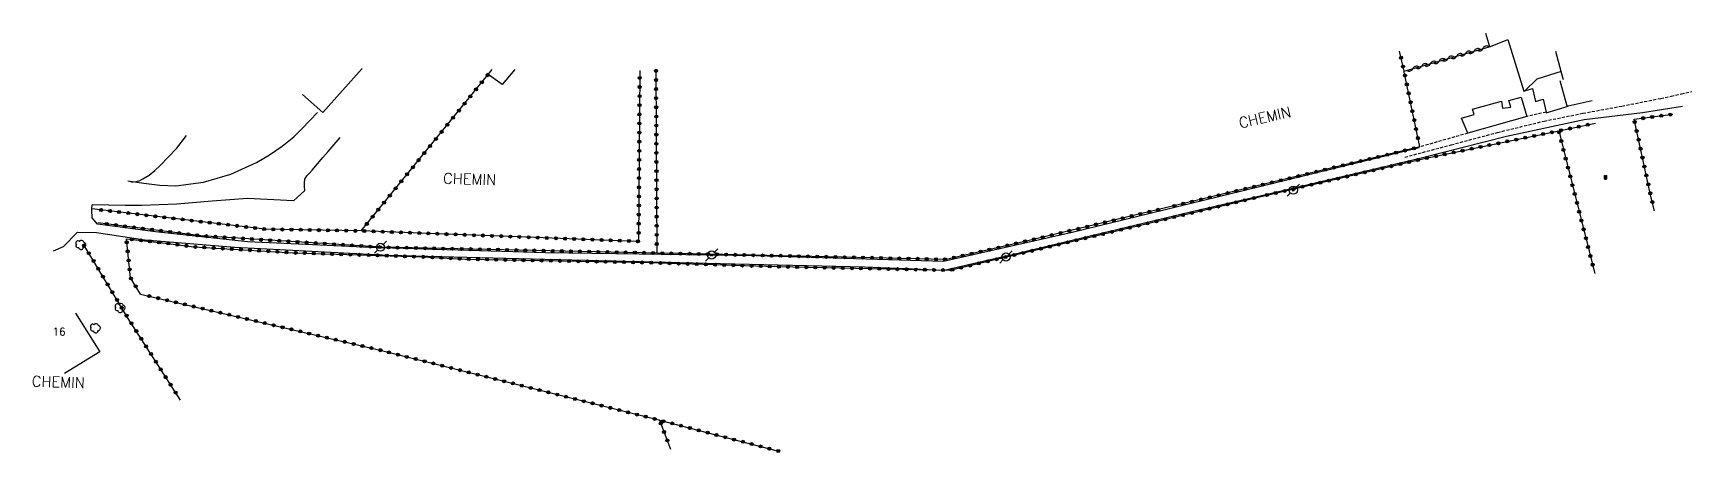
# Model space of a CAD drawing. Header units: millimetres. Extents: x 147003 to 147977, y 131000 to 131734.
# Drawn here: x 147479.6 to 147752.2, y 131302.1 to 131371.2 of the extents above; entities that cross this region are included whole.
import ezdxf
from ezdxf.enums import TextEntityAlignment as Align

# ---------------------------------------------------------------- set-up
doc = ezdxf.new("R2010")
doc.units = ezdxf.units.MM
doc.linetypes.add('DASHED', pattern=[0.75, 0.5, -0.25])
doc.layers.get('0').update_dxf_attribs({"linetype": 'CONTINUOUS'})
for name, color, linetype in [('W0014', 7, 'CONTINUOUS'), ('W0017', 7, 'CONTINUOUS'), ('W0070', 7, 'DASHED'), ('W0071', 7, 'CONTINUOUS'), ('W0101', 7, 'CONTINUOUS'), ('W0104', 1, 'CONTINUOUS'), ('W0112', 1, 'DASHED'), ('W0211', 2, 'CONTINUOUS'), ('W0300', 7, 'CONTINUOUS'), ('W0310', 3, 'CONTINUOUS'), ('W0323', 7, 'CONTINUOUS'), ('W0401', 7, 'CONTINUOUS'), ('W0473', 7, 'CONTINUOUS'), ('W0989', 7, 'CONTINUOUS'), ('W0991', 7, 'CONTINUOUS')]:
    doc.layers.add(name, color=color, linetype=linetype)
doc.styles.get("Standard").update_dxf_attribs({"font": 'romans.shx', "width": 0.85})

# ---------------------------------------------------------------- blocks, each defined once
blk = doc.blocks.new('T473')
for p, q in [((-0.166667, 0.166667), (0.166667, -0.166667)), ((-0.166667, -0.166667), (0.166667, 0.166667)), ((0.500001, 0.500001), (1.000002, 1.000002)), ((-1.000002, -1.000002), (-0.500001, -0.500001))]:
    blk.add_line(p, q)
blk.add_ellipse((0, 0), major_axis=(0.471405, 0.471405), ratio=1, start_param=5.4977871438, end_param=11.780972451)
blk = doc.blocks.new('T300')
for p, q in [((-0.8, 0.51), (-0.86, 0.34)), ((-0.86, 0.34), (-0.86, 0.17)), ((-0.86, 0.17), (-0.74, 0.06)), ((-0.69, 0.63), (-0.8, 0.51)), ((-0.8, -0.06), (-0.74, 0.06)), ((-0.74, 0.06), (-0.69, 0.11)), ((-0.57, 0.69), (-0.69, 0.63)), ((-0.46, 0.69), (-0.57, 0.69)), ((-0.29, 0.63), (-0.46, 0.69)), ((-0.29, 0.63), (-0.17, 0.74)), ((-0.23, 0.57), (-0.29, 0.63)), ((-0.17, 0.74), (-0.06, 0.8)), ((-0.06, 0.8), (0.06, 0.8)), ((0.06, 0.8), (0.23, 0.74)), ((0.23, 0.74), (0.34, 0.63)), ((0.34, 0.63), (0.4, 0.51)), ((0.46, 0.46), (0.34, 0.46)), ((0.4, 0.51), (0.4, 0.46)), ((0.57, 0.4), (0.46, 0.46)), ((0.57, 0.4), (0.69, 0.29)), ((0.69, 0.29), (0.74, 0.17)), ((0.74, 0.06), (0.69, -0.17)), ((0.74, 0.17), (0.74, 0.06)), ((-0.8, -0.17), (-0.8, -0.06)), ((-0.8, -0.23), (-0.8, -0.17)), ((-0.74, -0.34), (-0.8, -0.23)), ((-0.69, -0.4), (-0.74, -0.34)), ((-0.51, -0.46), (-0.69, -0.4)), ((-0.4, -0.46), (-0.51, -0.46)), ((-0.4, -0.46), (-0.34, -0.46)), ((-0.34, -0.46), (-0.34, -0.4)), ((-0.34, -0.51), (-0.34, -0.46)), ((-0.29, -0.63), (-0.34, -0.51)), ((-0.17, -0.74), (-0.29, -0.63)), ((-0.06, -0.8), (-0.17, -0.74)), ((0.06, -0.8), (-0.06, -0.8)), ((0.17, -0.74), (0.06, -0.8)), ((0.23, -0.69), (0.17, -0.74)), ((0.29, -0.46), (0.23, -0.46)), ((0.29, -0.63), (0.23, -0.69)), ((0.46, -0.4), (0.29, -0.46)), ((0.34, -0.51), (0.29, -0.63)), ((0.34, -0.51), (0.34, -0.46)), ((0.57, -0.34), (0.46, -0.4)), ((0.63, -0.29), (0.57, -0.34)), ((0.69, -0.17), (0.63, -0.29))]:
    blk.add_line(p, q)
blk = doc.blocks.new('T401')
for p, q in [((-0.3, 0.3), (0, 0.3)), ((-0.3, -0.25), (-0.3, 0.3)), ((-0.3, 0.15), (0, 0.15)), ((-0.3, 0), (0, 0)), ((0, 0.3), (0, -0.25)), ((-0.3, -0.15), (0, -0.15)), ((-0.3, -0.25), (-0.3, -0.3)), ((-0.3, -0.3), (0, -0.3)), ((0, -0.3), (0, -0.25))]:
    blk.add_line(p, q)
blk = doc.blocks.new('t323o')
at = {"color": 0, "linetype": 'Continuous'}
for radius in [0.25, 0.15]:
    blk.add_circle((0, 0), radius, dxfattribs=at)
blk = doc.blocks.new('t310o')
at = {"color": 0, "linetype": 'Continuous'}
for centre, start, end in [((-0.5, 0.38), 216.8699, 323.1304), ((0.5, -0.37), 36.8699, 143.1303)]:
    blk.add_arc(centre, 0.625, start, end, dxfattribs=at)

msp = doc.modelspace()

# ---------------------------------------------------------------- linework, layer by layer
at = {"layer": 'W0014'}
msp.add_lwpolyline([(147482.91, 131335.36), (147484.55, 131336.1), (147486.82, 131338.43)], dxfattribs=at)
at = {"layer": 'W0017'}
for points in [[(147495.12, 131346.88), (147497.76, 131346.54), (147500.4, 131346.19), (147503.02, 131346.09), (147507.58, 131346.68), (147512.07, 131348), (147516.28, 131349.9), (147518.42, 131351.15), (147520.48, 131352.58), (147522.42, 131354.15), (147523.75, 131355.43), (147525.02, 131356.8), (147526.29, 131358.16)], [(147524.23, 131345.32), (147524.19, 131345.95), (147524.15, 131346.59), (147524.24, 131347.17), (147524.55, 131347.7), (147524.98, 131348.18), (147525.42, 131348.66), (147526.29, 131349.7), (147527.17, 131350.73), (147528.06, 131351.75), (147528.72, 131352.5), (147529.38, 131353.26), (147530.03, 131354.01)], [(147524.23, 131345.32), (147522.33, 131343.58), (147514.8, 131343.99), (147509, 131343.53), (147503.2, 131343.07), (147497.39, 131342.83), (147494.69, 131342.85), (147491.99, 131342.91), (147489.28, 131342.97)]]:
    msp.add_lwpolyline(points, dxfattribs=at)
at = {"layer": 'W0070'}
msp.add_lwpolyline([(147705.08, 131350.8), (147712.69, 131352.83), (147720.3, 131354.86), (147727.95, 131356.73), (147734.34, 131358.02), (147740.75, 131359.2), (147747.15, 131360.47), (147748.85, 131360.84), (147750.54, 131361.22), (147752.24, 131361.6)], dxfattribs=at)
at = {"layer": 'W0071'}
for points in [[(147678.47, 131343.77), (147707.33, 131350.6), (147721.8, 131354.23), (147734.56, 131356.97), (147744.11, 131358.16), (147750.71, 131359.17)], [(147707.39, 131352.35), (147676.44, 131344.76)], [(147486.82, 131338.43), (147489.95, 131338.37), (147497.92, 131337.19), (147512.72, 131335.96), (147538.04, 131334.66), (147563.65, 131334.03), (147592.58, 131333.31), (147616.3, 131332.72), (147629.33, 131332.21), (147641.43, 131334.99), (147669.59, 131341.73), (147681.99, 131344.6)], [(147676.44, 131344.76), (147650.39, 131338.38), (147629.23, 131333.62), (147598.43, 131334.55), (147563.76, 131335.03), (147535.02, 131335.9), (147514.81, 131336.86), (147499.65, 131338.51), (147490.14, 131339.78), (147489.26, 131340.83), (147489.2, 131342.08), (147489.22, 131342.28), (147489.28, 131342.97)]]:
    msp.add_lwpolyline(points, dxfattribs=at)
at = {"layer": 'W0101'}
for points in [[(147731.15, 131363.52), (147730.77, 131364.88), (147729.87, 131368.17)], [(147533.63, 131365.38), (147527.16, 131358.12)], [(147735.83, 131360.09), (147731.9, 131359.21), (147731.73, 131359.17), (147730.57, 131363.37), (147730.57, 131363.37)], [(147527.16, 131358.12), (147527.16, 131358.12), (147523.84, 131361.13)], [(147486.49, 131325.12), (147486.49, 131325.12), (147490.49, 131318.78), (147484.72, 131315.21)]]:
    msp.add_lwpolyline(points, dxfattribs=at)
at = {"layer": 'W0104'}
for points in [[(147718.31, 131371.2), (147719, 131368.98), (147719.15, 131369.03), (147721.98, 131370.14), (147724.62, 131361.64), (147724.81, 131361.7), (147726.06, 131362.09), (147726.52, 131359.93), (147727.82, 131360.34), (147728.27, 131358.22), (147728.3, 131358.09), (147731.9, 131359.21)], [(147558.73, 131365.2), (147556.66, 131362.74), (147554.15, 131364.58)], [(147730.77, 131364.88), (147726.78, 131363.64), (147724.81, 131361.7)]]:
    msp.add_lwpolyline(points, dxfattribs=at)
msp.add_lwpolyline([(147724.18, 131360.67), (147725.09, 131357.5), (147715.42, 131354.73), (147714.36, 131357.21), (147716.45, 131357.81), (147716.21, 131358.67), (147720.95, 131360.03), (147721.1, 131358.87), (147722.49, 131359.04), (147722.18, 131360.1)], close=True, dxfattribs=at)
at = {"layer": 'W0112'}
for points in [[(147728.27, 131358.22), (147725.09, 131357.5)], [(147715.42, 131354.73), (147707.51, 131352.48)]]:
    msp.add_lwpolyline(points, dxfattribs=at)
at = {"layer": 'W0211'}
msp.add_lwpolyline([(147495.12, 131346.88), (147495.41, 131346.82), (147495.7, 131346.75), (147495.99, 131346.72), (147496.54, 131346.79), (147497.08, 131346.98), (147497.61, 131347.2), (147498.62, 131347.81), (147499.54, 131348.59), (147500.43, 131349.4), (147503.17, 131352.25), (147504.75, 131354.35)], dxfattribs=at)
at = {"layer": 'W0310'}
msp.add_lwpolyline([(147704.94, 131364.93), (147719.15, 131369.03)], dxfattribs=at)
at = {"layer": 'W0323'}
for points in [[(147707.51, 131352.48), (147704.97, 131364.8), (147704.94, 131364.93), (147704.2, 131368.25)], [(147533.47, 131338.65), (147555.03, 131365.23)], [(147579.28, 131365.05), (147579.09, 131336.93), (147533.47, 131338.65), (147517.67, 131338.95), (147489.22, 131342.28)], [(147581.95, 131365.04), (147582.09, 131335)], [(147742.75, 131357.02), (147749.1, 131357.86)], [(147746.12, 131341.94), (147745.52, 131344.31), (147742.75, 131357.02)], [(147680.93, 131344.22), (147708.04, 131350.52), (147730.35, 131355.13), (147736.38, 131356.38)], [(147730.35, 131355.13), (147736.29, 131331.63)], [(147707.51, 131352.48), (147665.7, 131342.43)], [(147497.19, 131328.27), (147495.55, 131330.95), (147494.88, 131337.36), (147501.32, 131336.64), (147505.99, 131336.04), (147522.22, 131335.07), (147543.54, 131334.39), (147550.63, 131334.03), (147580.91, 131333.44), (147601.87, 131332.78), (147630.26, 131332.18), (147655.55, 131338.17), (147680.93, 131344.22)], [(147665.7, 131342.43), (147642.39, 131336.87), (147629.65, 131333.96), (147585.55, 131334.93), (147582.09, 131335), (147536.81, 131335.97), (147507.1, 131337.85), (147490.17, 131339.98)], [(147503.76, 131310.79), (147495.08, 131324.42), (147487.88, 131336.35)], [(147497.19, 131328.27), (147536.63, 131319.02), (147582.42, 131307.54), (147582.53, 131307.51), (147602.1, 131302.42)], [(147582.53, 131307.51), (147584.34, 131302.76)]]:
    msp.add_lwpolyline(points, dxfattribs=at)

# ---------------------------------------------------------------- block references
at = {"layer": 'W0300', "rotation": 359.9999899820874}
for p in [(147487.43, 131336.34), (147493.88, 131325.96), (147489.84, 131322.64)]:
    msp.add_blockref('T300', p, dxfattribs=at)
at = {"layer": 'W0310', "rotation": 16.09282094695158}
for p in [(147713.59, 131367.43), (147715.03, 131367.85), (147716.47, 131368.26), (147717.91, 131368.68), (147706.38, 131365.35), (147707.82, 131365.77), (147709.26, 131366.18), (147710.71, 131366.6), (147712.15, 131367.01)]:
    msp.add_blockref('t310o', p, dxfattribs=at)
at = {"layer": 'W0323'}
for p, rotation in [((147581.95, 131365), 270.2583902853885), ((147704.45, 131367.16), 102.5447023157087), ((147704.77, 131365.7), 102.5447023157087), ((147553.32, 131363.11), 50.94313795291964), ((147554.26, 131364.28), 50.94313795291964), ((147579.26, 131362.34), 269.615059049876), ((147579.27, 131363.84), 269.615059049876), ((147581.96, 131363.5), 270.2583902853885), ((147705.09, 131364.23), 101.6207758209332), ((147705.39, 131362.76), 101.6207758209332), ((147550.48, 131359.62), 50.94313795291964), ((147551.43, 131360.78), 50.94313795291964), ((147552.37, 131361.95), 50.94313795291964), ((147579.25, 131360.84), 269.615059049876), ((147581.97, 131362), 270.2583902853885), ((147581.97, 131360.5), 270.2583902853885), ((147705.69, 131361.29), 101.6207758209332), ((147706, 131359.82), 101.6207758209332), ((147548.59, 131357.29), 50.94313795291964), ((147549.54, 131358.45), 50.94313795291964), ((147579.23, 131357.84), 269.615059049876), ((147579.24, 131359.34), 269.615059049876), ((147581.98, 131359), 270.2583902853885), ((147581.99, 131357.5), 270.2583902853885), ((147706.3, 131358.35), 101.6207758209332), ((147706.6, 131356.88), 101.6207758209332), ((147744.24, 131357.21), 7.591096081520389), ((147745.72, 131357.41), 7.591096081520389), ((147747.21, 131357.61), 7.591096081520389), ((147748.7, 131357.81), 7.591096081520389), ((147546.7, 131354.96), 50.94313795291964), ((147547.65, 131356.12), 50.94313795291964), ((147579.21, 131354.84), 269.615059049876), ((147579.22, 131356.34), 269.615059049876), ((147581.99, 131356), 270.2583902853885), ((147582, 131354.5), 270.2583902853885), ((147706.9, 131355.41), 101.6207758209332), ((147707.2, 131353.94), 101.6207758209332), ((147724.85, 131353.99), 11.66711377006083), ((147726.32, 131354.3), 11.66711377006083), ((147727.79, 131354.6), 11.66711377006083), ((147729.25, 131354.9), 11.66711377006083), ((147730.41, 131354.9), 284.1969697482789), ((147730.72, 131355.21), 11.66926903038592), ((147732.19, 131355.51), 11.66926903038592), ((147733.66, 131355.81), 11.66926903038592), ((147735.13, 131356.12), 11.66926903038592), ((147742.85, 131356.58), 102.3055890816849), ((147743.17, 131355.11), 102.3055890816849), ((147543.87, 131351.47), 50.94313795291964), ((147544.81, 131352.63), 50.94313795291964), ((147545.76, 131353.8), 50.94313795291964), ((147579.19, 131351.84), 269.615059049876), ((147579.2, 131353.34), 269.615059049876), ((147582.01, 131353), 270.2583902853885), ((147582.01, 131351.5), 270.2583902853885), ((147702.16, 131351.19), 193.5155839348385), ((147703.62, 131351.54), 193.5155839348385), ((147705.08, 131351.89), 193.5155839348385), ((147706.54, 131352.24), 193.5155839348385), ((147711.63, 131351.26), 11.66711377006083), ((147713.1, 131351.57), 11.66711377006083), ((147714.56, 131351.87), 11.66711377006083), ((147716.03, 131352.17), 11.66711377006083), ((147717.5, 131352.48), 11.66711377006083), ((147718.97, 131352.78), 11.66711377006083), ((147720.44, 131353.08), 11.66711377006083), ((147721.91, 131353.39), 11.66711377006083), ((147723.38, 131353.69), 11.66711377006083), ((147730.78, 131353.45), 284.1969697482789), ((147731.14, 131351.99), 284.1969697482789), ((147743.49, 131353.65), 102.3055890816849), ((147743.81, 131352.18), 102.3055890816849), ((147541.98, 131349.14), 50.94313795291964), ((147542.92, 131350.3), 50.94313795291964), ((147579.17, 131348.84), 269.615059049876), ((147579.18, 131350.34), 269.615059049876), ((147582.02, 131350), 270.2583902853885), ((147582.03, 131348.5), 270.2583902853885), ((147691.95, 131348.74), 193.5155839348385), ((147693.41, 131349.09), 193.5155839348385), ((147694.87, 131349.44), 193.5155839348385), ((147696.33, 131349.79), 193.5155839348385), ((147697.79, 131350.14), 193.5155839348385), ((147699.24, 131350.49), 193.5155839348385), ((147699.92, 131348.63), 13.0948763601256), ((147700.7, 131350.84), 193.5155839348385), ((147701.38, 131348.97), 13.0948763601256), ((147702.84, 131349.31), 13.0948763601256), ((147704.3, 131349.65), 13.0948763601256), ((147705.76, 131349.99), 13.0948763601256), ((147707.22, 131350.33), 13.0948763601256), ((147708.69, 131350.66), 11.66711377006083), ((147710.16, 131350.96), 11.66711377006083), ((147731.51, 131350.54), 284.1969697482789), ((147731.88, 131349.08), 284.1969697482789), ((147744.13, 131350.72), 102.3055890816849), ((147744.44, 131349.25), 102.3055890816849), ((147540.08, 131346.81), 50.94313795291964), ((147541.03, 131347.97), 50.94313795291964), ((147579.15, 131345.84), 269.615059049876), ((147579.16, 131347.34), 269.615059049876), ((147582.03, 131347), 270.2583902853885), ((147680.28, 131345.93), 193.5155839348385), ((147681.74, 131346.28), 193.5155839348385), ((147683.2, 131346.63), 193.5155839348385), ((147684.66, 131346.98), 193.5155839348385), ((147686.12, 131347.33), 193.5155839348385), ((147687.58, 131347.68), 193.5155839348385), ((147688.23, 131345.92), 13.0948763601256), ((147689.03, 131348.04), 193.5155839348385), ((147689.69, 131346.26), 13.0948763601256), ((147690.49, 131348.39), 193.5155839348385), ((147691.15, 131346.59), 13.0948763601256), ((147692.61, 131346.93), 13.0948763601256), ((147694.07, 131347.27), 13.0948763601256), ((147695.54, 131347.61), 13.0948763601256), ((147697, 131347.95), 13.0948763601256), ((147698.46, 131348.29), 13.0948763601256), ((147732.25, 131347.63), 284.1969697482789), ((147732.62, 131346.18), 284.1969697482789), ((147744.76, 131347.79), 102.3055890816849), ((147745.08, 131346.32), 102.3055890816849), ((147537.25, 131343.31), 50.94313795291964), ((147538.19, 131344.48), 50.94313795291964), ((147539.14, 131345.64), 50.94313795291964), ((147579.14, 131344.34), 269.615059049876), ((147582.04, 131345.5), 270.2583902853885), ((147582.05, 131344), 270.2583902853885), ((147668.62, 131343.13), 193.5155839348385), ((147670.07, 131343.48), 193.5155839348385), ((147671.53, 131343.83), 193.5155839348385), ((147672.99, 131344.18), 193.5155839348385), ((147674.45, 131344.53), 193.5155839348385), ((147675.88, 131343.01), 13.40236628535384), ((147675.91, 131344.88), 193.5155839348385), ((147677.34, 131343.36), 13.40236628535384), ((147677.37, 131345.23), 193.5155839348385), ((147678.8, 131343.71), 13.40236628535384), ((147678.83, 131345.58), 193.5155839348385), ((147680.26, 131344.06), 13.40236628535384), ((147682.39, 131344.56), 13.0948763601256), ((147683.85, 131344.9), 13.0948763601256), ((147685.31, 131345.24), 13.0948763601256), ((147686.77, 131345.58), 13.0948763601256), ((147732.98, 131344.72), 284.1969697482789), ((147733.35, 131343.27), 284.1969697482789), ((147745.4, 131344.85), 102.3055890816849), ((147745.75, 131343.4), 104.0672737013641), ((147490.71, 131342.11), 173.3069928576442), ((147492.2, 131341.93), 173.3069928576442), ((147493.69, 131341.76), 173.3069928576442), ((147495.18, 131341.58), 173.3069928576442), ((147496.67, 131341.41), 173.3069928576442), ((147498.16, 131341.24), 173.3069928576442), ((147499.65, 131341.06), 173.3069928576442), ((147501.14, 131340.89), 173.3069928576442), ((147502.63, 131340.71), 173.3069928576442), ((147504.12, 131340.54), 173.3069928576442), ((147505.61, 131340.36), 173.3069928576442), ((147535.36, 131340.98), 50.94313795291964), ((147536.3, 131342.15), 50.94313795291964), ((147579.12, 131341.34), 269.615059049876), ((147579.13, 131342.84), 269.615059049876), ((147582.06, 131342.5), 270.2583902853885), ((147582.06, 131341), 270.2583902853885), ((147657.21, 131340.4), 193.4018018935631), ((147658.67, 131340.75), 193.4018018935631), ((147660.13, 131341.1), 193.4018018935631), ((147661.59, 131341.45), 193.4018018935631), ((147663.05, 131341.8), 193.4018018935631), ((147664.51, 131342.14), 193.4018018935631), ((147665.67, 131340.58), 13.40236628535384), ((147667.13, 131340.93), 13.40236628535384), ((147667.16, 131342.78), 193.5155839348385), ((147668.59, 131341.28), 13.40236628535384), ((147670.05, 131341.62), 13.40236628535384), ((147671.5, 131341.97), 13.40236628535384), ((147672.96, 131342.32), 13.40236628535384), ((147674.42, 131342.67), 13.40236628535384), ((147733.72, 131341.81), 284.1969697482789), ((147734.09, 131340.36), 284.1969697482789), ((147491.66, 131339.8), 172.8179165753753), ((147493.15, 131339.61), 172.8179165753753), ((147494.64, 131339.42), 172.8179165753753), ((147496.13, 131339.23), 172.8179165753753), ((147497.61, 131339.05), 172.8179165753753), ((147499.1, 131338.86), 172.8179165753753), ((147500.59, 131338.67), 172.8179165753753), ((147502.08, 131338.48), 172.8179165753753), ((147503.57, 131338.3), 172.8179165753753), ((147505.06, 131338.11), 172.8179165753753), ((147506.54, 131337.92), 172.8179165753753), ((147507.1, 131340.19), 173.3069928576442), ((147508.04, 131337.79), 176.3692751314921), ((147508.59, 131340.01), 173.3069928576442), ((147509.53, 131337.7), 176.3692751314921), ((147510.08, 131339.84), 173.3069928576442), ((147511.03, 131337.6), 176.3692751314921), ((147511.57, 131339.66), 173.3069928576442), ((147513.06, 131339.49), 173.3069928576442), ((147514.55, 131339.31), 173.3069928576442), ((147516.04, 131339.14), 173.3069928576442), ((147517.53, 131338.96), 173.3069928576442), ((147519.03, 131338.92), 178.9378130640855), ((147520.53, 131338.89), 178.9378130640855), ((147522.03, 131338.87), 178.9378130640855), ((147523.52, 131338.84), 178.9378130640855), ((147525.02, 131338.81), 178.9378130640855), ((147526.52, 131338.78), 178.9378130640855), ((147528.02, 131338.75), 178.9378130640855), ((147529.52, 131338.73), 178.9378130640855), ((147531.02, 131338.7), 178.9378130640855), ((147532.52, 131338.67), 178.9378130640855), ((147534.02, 131338.63), 177.8432746486477), ((147534.41, 131339.82), 50.94313795291964), ((147535.52, 131338.58), 177.8432746486477), ((147537.02, 131338.52), 177.8432746486477), ((147538.52, 131338.46), 177.8432746486477), ((147540.02, 131338.41), 177.8432746486477), ((147541.52, 131338.35), 177.8432746486477), ((147543.02, 131338.29), 177.8432746486477), ((147544.52, 131338.24), 177.8432746486477), ((147546.01, 131338.18), 177.8432746486477), ((147547.51, 131338.12), 177.8432746486477), ((147549.01, 131338.07), 177.8432746486477), ((147550.51, 131338.01), 177.8432746486477), ((147552.01, 131337.95), 177.8432746486477), ((147553.51, 131337.9), 177.8432746486477), ((147555.01, 131337.84), 177.8432746486477), ((147556.51, 131337.79), 177.8432746486477), ((147558.01, 131337.73), 177.8432746486477), ((147559.5, 131337.67), 177.8432746486477), ((147561, 131337.62), 177.8432746486477), ((147579.1, 131338.34), 269.615059049876), ((147579.11, 131339.84), 269.615059049876), ((147582.07, 131339.5), 270.2583902853885), ((147582.08, 131338), 270.2583902853885), ((147645.54, 131337.62), 193.4018018935631), ((147647, 131337.97), 193.4018018935631), ((147648.46, 131338.32), 193.4018018935631), ((147649.92, 131338.67), 193.4018018935631), ((147651.38, 131339.01), 193.4018018935631), ((147652.84, 131339.36), 193.4018018935631), ((147653.99, 131337.8), 13.32549115003146), ((147654.3, 131339.71), 193.4018018935631), ((147655.45, 131338.15), 13.32549115003146), ((147655.76, 131340.06), 193.4018018935631), ((147656.91, 131338.49), 13.40236628535384), ((147658.37, 131338.84), 13.40236628535384), ((147659.83, 131339.19), 13.40236628535384), ((147661.29, 131339.54), 13.40236628535384), ((147662.75, 131339.89), 13.40236628535384), ((147664.21, 131340.23), 13.40236628535384), ((147734.45, 131338.91), 284.1969697482789), ((147487.93, 131336.27), 121.1302438366982), ((147488.7, 131334.99), 121.1302438366982), ((147494.94, 131336.78), 95.97689392733946), ((147495.1, 131335.29), 95.97689392733946), ((147495.8, 131337.26), 353.6705548151049), ((147497.29, 131337.09), 353.6705548151049), ((147498.78, 131336.93), 353.6705548151049), ((147500.27, 131336.76), 353.6705548151049), ((147501.76, 131336.59), 352.6425599320018), ((147503.25, 131336.4), 352.6425599320018), ((147504.73, 131336.2), 352.6425599320018), ((147506.22, 131336.03), 356.5551135279985), ((147507.72, 131335.94), 356.5551135279985), ((147509.22, 131335.85), 356.5551135279985), ((147510.71, 131335.76), 356.5551135279985), ((147512.21, 131335.67), 356.5551135279985), ((147512.53, 131337.51), 176.3692751314921), ((147513.71, 131335.58), 356.5551135279985), ((147514.03, 131337.41), 176.3692751314921), ((147515.21, 131335.49), 356.5551135279985), ((147515.52, 131337.32), 176.3692751314921), ((147516.7, 131335.4), 356.5551135279985), ((147517.02, 131337.22), 176.3692751314921), ((147518.2, 131335.31), 356.5551135279985), ((147518.52, 131337.13), 176.3692751314921), ((147519.7, 131335.22), 356.5551135279985), ((147520.01, 131337.03), 176.3692751314921), ((147521.2, 131335.13), 356.5551135279985), ((147521.51, 131336.94), 176.3692751314921), ((147522.69, 131335.05), 358.1998526984882), ((147523.01, 131336.84), 176.3692751314921), ((147524.19, 131335), 358.1998526984882), ((147524.5, 131336.75), 176.3692751314921), ((147525.69, 131334.96), 358.1998526984882), ((147526, 131336.65), 176.3692751314921), ((147527.19, 131334.91), 358.1998526984882), ((147527.5, 131336.56), 176.3692751314921), ((147528.69, 131334.86), 358.1998526984882), ((147529, 131336.46), 176.3692751314921), ((147530.49, 131336.37), 176.3692751314921), ((147531.99, 131336.27), 176.3692751314921), ((147533.49, 131336.18), 176.3692751314921), ((147534.98, 131336.08), 176.3692751314921), ((147536.48, 131335.99), 176.3692751314921), ((147537.98, 131335.94), 178.7829545994215), ((147539.48, 131335.91), 178.7829545994215), ((147540.98, 131335.88), 178.7829545994215), ((147542.48, 131335.85), 178.7829545994215), ((147543.98, 131335.81), 178.7829545994215), ((147545.48, 131335.78), 178.7829545994215), ((147546.98, 131335.75), 178.7829545994215), ((147548.48, 131335.72), 178.7829545994215), ((147549.98, 131335.69), 178.7829545994215), ((147551.48, 131335.65), 178.7829545994215), ((147552.98, 131335.62), 178.7829545994215), ((147554.48, 131335.59), 178.7829545994215), ((147555.98, 131335.56), 178.7829545994215), ((147557.47, 131335.53), 178.7829545994215), ((147558.97, 131335.5), 178.7829545994215), ((147560.47, 131335.46), 178.7829545994215), ((147561.97, 131335.43), 178.7829545994215), ((147562.5, 131337.56), 177.8432746486477), ((147563.47, 131335.4), 178.7829545994215), ((147564, 131337.5), 177.8432746486477), ((147564.97, 131335.37), 178.7829545994215), ((147565.5, 131337.45), 177.8432746486477), ((147566.47, 131335.34), 178.7829545994215), ((147567, 131337.39), 177.8432746486477), ((147567.97, 131335.3), 178.7829545994215), ((147568.5, 131337.33), 177.8432746486477), ((147569.47, 131335.27), 178.7829545994215), ((147570, 131337.28), 177.8432746486477), ((147570.97, 131335.24), 178.7829545994215), ((147571.5, 131337.22), 177.8432746486477), ((147572.47, 131335.21), 178.7829545994215), ((147573, 131337.16), 177.8432746486477), ((147573.97, 131335.18), 178.7829545994215), ((147574.49, 131337.11), 177.8432746486477), ((147575.47, 131335.14), 178.7829545994215), ((147575.99, 131337.05), 177.8432746486477), ((147576.97, 131335.11), 178.7829545994215), ((147577.49, 131337), 177.8432746486477), ((147578.47, 131335.08), 178.7829545994215), ((147578.99, 131336.94), 177.8432746486477), ((147579.97, 131335.05), 178.7829545994215), ((147581.47, 131335.02), 178.7829545994215), ((147582.08, 131336.5), 270.2583902853885), ((147582.97, 131334.99), 178.776906049625), ((147584.47, 131334.95), 178.776906049625), ((147585.97, 131334.92), 178.7425530667477), ((147587.47, 131334.89), 178.7425530667477), ((147588.97, 131334.86), 178.7425530667477), ((147633.85, 131334.92), 192.8723137391978), ((147635.31, 131335.25), 192.8723137391978), ((147636.77, 131335.59), 192.8723137391978), ((147638.24, 131335.92), 192.8723137391978), ((147639.7, 131336.26), 192.8723137391978), ((147641.16, 131336.59), 192.8723137391978), ((147642.32, 131335.04), 13.32549115003146), ((147642.62, 131336.93), 193.4018018935631), ((147643.78, 131335.38), 13.32549115003146), ((147644.08, 131337.28), 193.4018018935631), ((147645.24, 131335.73), 13.32549115003146), ((147646.7, 131336.07), 13.32549115003146), ((147648.16, 131336.42), 13.32549115003146), ((147649.62, 131336.76), 13.32549115003146), ((147651.08, 131337.11), 13.32549115003146), ((147652.53, 131337.46), 13.32549115003146), ((147734.82, 131337.45), 284.1969697482789), ((147735.19, 131336), 284.1969697482789), ((147489.48, 131333.71), 121.1302438366982), ((147490.25, 131332.42), 121.1302438366982), ((147495.25, 131333.8), 95.97689392733946), ((147495.41, 131332.31), 95.97689392733946), ((147530.19, 131334.81), 358.1998526984882), ((147531.69, 131334.77), 358.1998526984882), ((147533.19, 131334.72), 358.1998526984882), ((147534.69, 131334.67), 358.1998526984882), ((147536.19, 131334.63), 358.1998526984882), ((147537.69, 131334.58), 358.1998526984882), ((147539.18, 131334.53), 358.1998526984882), ((147540.68, 131334.48), 358.1998526984882), ((147542.18, 131334.44), 358.1998526984882), ((147543.68, 131334.39), 357.0643265535668), ((147545.18, 131334.31), 357.0643265535668), ((147546.68, 131334.23), 357.0643265535668), ((147548.18, 131334.16), 357.0643265535668), ((147549.67, 131334.08), 357.0643265535668), ((147551.17, 131334.02), 358.8779583924826), ((147552.67, 131333.99), 358.8779583924826), ((147554.17, 131333.96), 358.8779583924826), ((147555.67, 131333.93), 358.8779583924826), ((147557.17, 131333.9), 358.8779583924826), ((147558.67, 131333.87), 358.8779583924826), ((147560.17, 131333.84), 358.8779583924826), ((147561.67, 131333.81), 358.8779583924826), ((147563.17, 131333.79), 358.8779583924826), ((147564.67, 131333.76), 358.8779583924826), ((147566.17, 131333.73), 358.8779583924826), ((147567.67, 131333.7), 358.8779583924826), ((147569.17, 131333.67), 358.8779583924826), ((147570.67, 131333.64), 358.8779583924826), ((147572.17, 131333.61), 358.8779583924826), ((147573.67, 131333.58), 358.8779583924826), ((147575.17, 131333.55), 358.8779583924826), ((147576.67, 131333.52), 358.8779583924826), ((147578.17, 131333.49), 358.8779583924826), ((147579.67, 131333.46), 358.8779583924826), ((147581.17, 131333.43), 358.2015537077302), ((147582.67, 131333.38), 358.2015537077302), ((147584.17, 131333.34), 358.2015537077302), ((147585.67, 131333.29), 358.2015537077302), ((147587.16, 131333.24), 358.2015537077302), ((147588.66, 131333.19), 358.2015537077302), ((147590.16, 131333.15), 358.2015537077302), ((147590.47, 131334.82), 178.7425530667477), ((147591.66, 131333.1), 358.2015537077302), ((147591.97, 131334.79), 178.7425530667477), ((147593.16, 131333.05), 358.2015537077302), ((147593.47, 131334.76), 178.7425530667477), ((147594.66, 131333.01), 358.2015537077302), ((147594.97, 131334.72), 178.7425530667477), ((147596.16, 131332.96), 358.2015537077302), ((147596.47, 131334.69), 178.7425530667477), ((147597.66, 131332.91), 358.2015537077302), ((147597.97, 131334.66), 178.7425530667477), ((147599.16, 131332.87), 358.2015537077302), ((147599.47, 131334.62), 178.7425530667477), ((147600.66, 131332.82), 358.2015537077302), ((147600.96, 131334.59), 178.7425530667477), ((147602.16, 131332.77), 358.7895780076227), ((147602.46, 131334.56), 178.7425530667477), ((147603.66, 131332.74), 358.7895780076227), ((147603.96, 131334.53), 178.7425530667477), ((147605.16, 131332.71), 358.7895780076227), ((147605.46, 131334.49), 178.7425530667477), ((147606.66, 131332.68), 358.7895780076227), ((147606.96, 131334.46), 178.7425530667477), ((147608.16, 131332.65), 358.7895780076227), ((147608.46, 131334.43), 178.7425530667477), ((147609.66, 131332.62), 358.7895780076227), ((147609.96, 131334.39), 178.7425530667477), ((147611.16, 131332.58), 358.7895780076227), ((147611.46, 131334.36), 178.7425530667477), ((147612.65, 131332.55), 358.7895780076227), ((147612.96, 131334.33), 178.7425530667477), ((147614.15, 131332.52), 358.7895780076227), ((147614.46, 131334.3), 178.7425530667477), ((147615.65, 131332.49), 358.7895780076227), ((147615.96, 131334.26), 178.7425530667477), ((147617.15, 131332.46), 358.7895780076227), ((147617.46, 131334.23), 178.7425530667477), ((147618.65, 131332.43), 358.7895780076227), ((147618.96, 131334.2), 178.7425530667477), ((147620.15, 131332.39), 358.7895780076227), ((147620.46, 131334.16), 178.7425530667477), ((147621.65, 131332.36), 358.7895780076227), ((147621.96, 131334.13), 178.7425530667477), ((147623.15, 131332.33), 358.7895780076227), ((147623.46, 131334.1), 178.7425530667477), ((147624.65, 131332.3), 358.7895780076227), ((147624.96, 131334.07), 178.7425530667477), ((147626.15, 131332.27), 358.7895780076227), ((147626.46, 131334.03), 178.7425530667477), ((147627.65, 131332.24), 358.7895780076227), ((147627.96, 131334), 178.7425530667477), ((147629.15, 131332.2), 358.7895780076227), ((147629.46, 131333.97), 178.7425530667477), ((147630.64, 131332.27), 13.32549115003146), ((147630.93, 131334.25), 192.8723137391978), ((147632.1, 131332.62), 13.32549115003146), ((147632.39, 131334.59), 192.8723137391978), ((147633.56, 131332.96), 13.32549115003146), ((147635.02, 131333.31), 13.32549115003146), ((147636.48, 131333.65), 13.32549115003146), ((147637.94, 131334), 13.32549115003146), ((147639.4, 131334.34), 13.32549115003146), ((147640.86, 131334.69), 13.32549115003146), ((147735.56, 131334.54), 284.1969697482789), ((147735.93, 131333.09), 284.1969697482789), ((147491.03, 131331.14), 121.1302438366982), ((147491.8, 131329.85), 121.1302438366982), ((147495.62, 131330.83), 121.4338973433575), ((147496.4, 131329.55), 121.4338973433575), ((147492.58, 131328.57), 121.1302438366982), ((147493.36, 131327.29), 121.1302438366982), ((147498.65, 131327.93), 346.7989978159359), ((147500.11, 131327.59), 346.7989978159359), ((147501.57, 131327.25), 346.7989978159359), ((147503.03, 131326.9), 346.7989978159359), ((147494.13, 131326), 121.1302438366982), ((147494.91, 131324.72), 121.1302438366982), ((147504.49, 131326.56), 346.7989978159359), ((147505.95, 131326.22), 346.7989978159359), ((147507.41, 131325.88), 346.7989978159359), ((147508.87, 131325.53), 346.7989978159359), ((147510.33, 131325.19), 346.7989978159359), ((147511.79, 131324.85), 346.7989978159359), ((147513.25, 131324.51), 346.7989978159359), ((147514.71, 131324.16), 346.7989978159359), ((147495.71, 131323.45), 122.4847616482967), ((147496.51, 131322.18), 122.4847616482967), ((147516.17, 131323.82), 346.7989978159359), ((147517.63, 131323.48), 346.7989978159359), ((147519.09, 131323.14), 346.7989978159359), ((147520.55, 131322.79), 346.7989978159359), ((147522.01, 131322.45), 346.7989978159359), ((147523.47, 131322.11), 346.7989978159359), ((147524.93, 131321.77), 346.7989978159359), ((147526.39, 131321.42), 346.7989978159359), ((147497.32, 131320.92), 122.4847616482967), ((147498.12, 131319.65), 122.4847616482967), ((147527.85, 131321.08), 346.7989978159359), ((147529.31, 131320.74), 346.7989978159359), ((147530.77, 131320.4), 346.7989978159359), ((147532.23, 131320.05), 346.7989978159359), ((147533.7, 131319.71), 346.7989978159359), ((147535.16, 131319.37), 346.7989978159359), ((147536.62, 131319.03), 346.7989978159359), ((147538.07, 131318.66), 345.9213738684666), ((147498.93, 131318.39), 122.4847616482967), ((147499.73, 131317.12), 122.4847616482967), ((147500.54, 131315.86), 122.4847616482967), ((147539.53, 131318.3), 345.9213738684666), ((147540.98, 131317.93), 345.9213738684666), ((147542.44, 131317.57), 345.9213738684666), ((147543.89, 131317.2), 345.9213738684666), ((147545.35, 131316.84), 345.9213738684666), ((147546.8, 131316.47), 345.9213738684666), ((147548.26, 131316.11), 345.9213738684666), ((147549.71, 131315.74), 345.9213738684666), ((147501.34, 131314.59), 122.4847616482967), ((147502.15, 131313.33), 122.4847616482967), ((147551.17, 131315.38), 345.9213738684666), ((147552.62, 131315.01), 345.9213738684666), ((147554.08, 131314.65), 345.9213738684666), ((147555.53, 131314.28), 345.9213738684666), ((147556.99, 131313.92), 345.9213738684666), ((147558.44, 131313.55), 345.9213738684666), ((147559.89, 131313.19), 345.9213738684666), ((147502.96, 131312.06), 122.4847616482967), ((147561.35, 131312.82), 345.9213738684666), ((147562.8, 131312.46), 345.9213738684666), ((147564.26, 131312.09), 345.9213738684666), ((147565.71, 131311.73), 345.9213738684666), ((147567.17, 131311.36), 345.9213738684666), ((147568.62, 131311), 345.9213738684666), ((147570.08, 131310.63), 345.9213738684666), ((147571.53, 131310.27), 345.9213738684666), ((147572.99, 131309.9), 345.9213738684666), ((147574.44, 131309.54), 345.9213738684666), ((147575.9, 131309.17), 345.9213738684666), ((147577.35, 131308.81), 345.9213738684666), ((147578.81, 131308.44), 345.9213738684666), ((147580.26, 131308.08), 345.9213738684666), ((147581.72, 131307.72), 345.9213738684666), ((147582.74, 131306.97), 290.8500571040045), ((147583.17, 131307.34), 345.4214576604833), ((147583.27, 131305.57), 290.8500571040045), ((147584.62, 131306.97), 345.4214576604833), ((147586.08, 131306.59), 345.4214576604833), ((147587.53, 131306.21), 345.4214576604833), ((147588.98, 131305.83), 345.4214576604833), ((147590.43, 131305.46), 345.4214576604833), ((147591.88, 131305.08), 345.4214576604833), ((147583.81, 131304.17), 290.8500571040045), ((147593.33, 131304.7), 345.4214576604833), ((147594.79, 131304.32), 345.4214576604833), ((147596.24, 131303.95), 345.4214576604833), ((147597.69, 131303.57), 345.4214576604833), ((147599.14, 131303.19), 345.4214576604833), ((147600.59, 131302.81), 345.4214576604833), ((147602.04, 131302.44), 345.4214576604833)]:
    msp.add_blockref('t323o', p, dxfattribs=dict(at, rotation=rotation))
at = {"layer": 'W0401'}
msp.add_blockref('T401', (147738.19, 131347.49), dxfattribs=at)
at = {"layer": 'W0473', "rotation": 359.9999899820874}
for p in [(147686.72, 131345.36), (147536.65, 131335.97), (147591.1, 131334.69), (147639.49, 131334.37)]:
    msp.add_blockref('T473', p, dxfattribs=at)

# ---------------------------------------------------------------- texts
at = {"layer": 'W0989'}
for rotation, p in [(12.7099, (147677.8, 131356.39)), (358.2226, (147546.96, 131347.33)), (358.2226, (147479.34, 131313.93))]:
    msp.add_text('CHEMIN', height=1.75, rotation=rotation, dxfattribs=at).set_placement(p, align=Align.MIDDLE_LEFT)
at = {"layer": 'W0991'}
msp.add_text('16', height=1.25, dxfattribs=at).set_placement((147483.82, 131322.08), align=Align.MIDDLE_CENTER)

doc.saveas('drawing.dxf')
